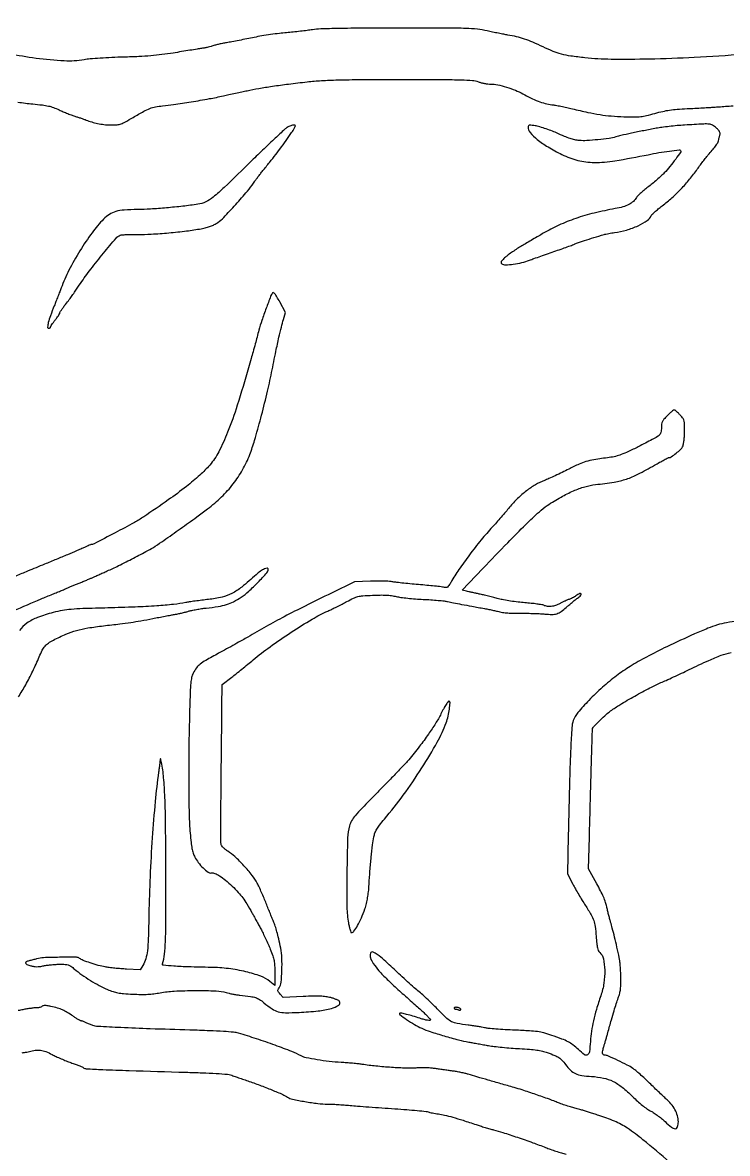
# Model space of a CAD drawing. Extents: x 30 to 2857, y 155 to 3618.
# Drawn here: x 1600 to 2134, y 2737 to 3594 of the extents above; entities that cross this region are included whole.
import ezdxf

# ---------------------------------------------------------------- set-up
doc = ezdxf.new("R2010")
doc.units = 0

msp = doc.modelspace()

# ---------------------------------------------------------------- linework, layer by layer
for points in [[(2146.298242, 3569.509351, -0.005732), (2108.941968, 3567.15824, -0.007513), (2074.77169, 3565.915108, -0.008171), (2045.920589, 3565.770967, -0.02369), (2026, 3566.942013, -0.009113), (2015.343977, 3568.273595, -0.028062), (2008.224327, 3569.70682, -0.032825), (2001.930429, 3571.79524, -0.016528), (1994.283575, 3575.201527, 0.011132), (1986.669982, 3578.691927, 0.020864), (1980.346345, 3581.114619, 0.023005), (1974.277512, 3582.84754, 0.017539), (1967.5, 3584.200711, -0.006808), (1964.541797, 3584.725597, -0.002662), (1960.471875, 3585.527528, -0.002634), (1956.076725, 3586.442006, -0.003275), (1952, 3587.340621, 0.02896), (1944.535622, 3588.588153, 0.019023), (1935.840595, 3589.194787, 0.00742), (1921.394342, 3589.437118, 0.000659), (1885, 3589.459448, 0.001226), (1857.951262, 3589.374023, 0.003494), (1839.118998, 3589.136728, 0.003905), (1825.760983, 3588.770645, 0.029732), (1819.5, 3588.176236, -0.007367), (1815.616699, 3587.631497, -0.003177), (1810.426889, 3587.014764, -0.003143), (1804.893773, 3586.42806, -0.004156), (1799.846855, 3585.967302, 0.010061), (1794.461065, 3585.411403, 0.00541), (1787.843058, 3584.52064, 0.005385), (1781.112868, 3583.466393, 0.008415), (1775.346855, 3582.399392, -0.001221), (1769.842205, 3581.298628, -0.000986), (1763.923764, 3580.142266, -0.000996), (1758.45584, 3579.096405, -0.002564), (1754.5, 3578.36892, 0.005696), (1751.25388, 3577.750909, 0.006213), (1748.115625, 3577.075609, 0.005856), (1745.444986, 3576.433122, 0.03037), (1744, 3575.97261, -0.02872), (1742.648703, 3575.537044, -0.007855), (1740.471875, 3575.007374, -0.007915), (1737.98047, 3574.483782, -0.008171), (1735.5, 3574.045282, 0.000435), (1732.215661, 3573.516934, 0.000102), (1726.709375, 3572.625075, 0.000105), (1720.374219, 3571.596277, 0.000103), (1714, 3570.558415, -0.009311), (1705.41127, 3569.32187, -0.010341), (1697.077572, 3568.454658, -0.009099), (1687.861996, 3567.85657, -0.004917), (1676.5, 3567.438521, 0.004776), (1667.490622, 3567.109579, 0.004978), (1658.6125, 3566.61186, 0.004797), (1650.947921, 3566.031686, 0.021687), (1646.5, 3565.456908, -0.055825), (1631.452321, 3564.547754, -0.020075), (1610.05198, 3566.507789, -0.017294), (1589.418651, 3569.966084, -0.111293)], [(1596.2625, 3533.401813, 0.007328), (1602.009579, 3532.586161, 0.008504), (1607.5, 3531.983547, -0.006963), (1614.822461, 3531.202681, -0.0253), (1619.432855, 3530.407696, -0.033715), (1623.224544, 3529.281371, -0.021014), (1627.5, 3527.482926, 0.008911), (1630.581965, 3526.097816, 0.006463), (1634.059375, 3524.661793, 0.006532), (1637.397278, 3523.383872, 0.014169), (1640, 3522.509101, -0.004725), (1642.362035, 3521.764568, -0.003694), (1644.9125, 3520.913175, -0.003735), (1647.275211, 3520.085243, -0.009107), (1649, 3519.430648, 0.026756), (1653.286329, 3517.974701, 0.023509), (1657.89198, 3516.911191, 0.022754), (1662.733534, 3516.256411, 0.021253), (1667.726374, 3516.024446, 0.026741), (1671.619991, 3516.217508, 0.060976), (1674.483727, 3516.872388, 0.040609), (1677.741674, 3518.357844, 0.006722), (1683.726374, 3521.803612, -0.006914), (1691.674666, 3526.375871, -0.033931), (1696.357105, 3528.582322, -0.047856), (1700.521218, 3529.765688, -0.023344), (1706, 3530.507417, 0.015035), (1714.242692, 3531.484204, 0.003776), (1727.611581, 3533.580992, 0.004049), (1741.428069, 3535.970076, 0.008764), (1752, 3538.078444, -0.000026), (1756.255203, 3539.004661, -0.000017), (1761.20625, 3540.081895, -0.000017), (1766.062426, 3541.138145, -0.000031), (1770, 3541.994196, -0.010301), (1778.807407, 3543.719213, -0.006505), (1789.147339, 3545.385754, -0.005566), (1801.256226, 3547.038578, -0.003457), (1815.5, 3548.721576, -0.012781), (1826.301714, 3549.643422, -0.008589), (1838.677573, 3550.168448, -0.00514), (1856.22337, 3550.430611, -0.001165), (1886, 3550.5, -0.000749), (1918.297117, 3550.451629, -0.006629), (1932.54625, 3550.220023, -0.01371), (1940.747783, 3549.752615, -0.066666), (1945.284947, 3548.75, 0.025271), (1947.452288, 3548.079353, 0.016338), (1950.017693, 3547.514062, 0.01643), (1952.567683, 3547.125131, 0.029634), (1954.677134, 3547, -0.050603), (1959.931724, 3546.466834, -0.023369), (1966.597435, 3544.772109, -0.023165), (1973.360133, 3542.36451, -0.034398), (1979, 3539.59052, 0.019549), (1984.807332, 3536.516899, 0.023044), (1990.531592, 3534.085837, 0.024885), (1995.991499, 3532.362301, 0.035201), (2001, 3531.421706, -0.015387), (2003.787426, 3531.011728, -0.005192), (2007.821875, 3530.247581, -0.005158), (2012.268114, 3529.309712, -0.005894), (2016.5, 3528.318875, 0.007116), (2028.291335, 3525.588477, 0.01521), (2037.482314, 3523.888447, 0.017191), (2046.016826, 3522.875773, 0.012247), (2055.62817, 3522.305808, 0.006436), (2063.654137, 3522.130284, 0.028876), (2068.34614, 3522.359168, 0.032953), (2072.690043, 3523.115391, 0.010118), (2079.12817, 3524.817579, -0.013163), (2085.015735, 3526.3359, -0.019786), (2090.22662, 3527.319126, -0.017523), (2095.939929, 3527.961035, -0.00781), (2103.5, 3528.424451, 0.001163), (2109.336698, 3528.704402, 0.001091), (2115.296875, 3529.017214, 0.001085), (2120.582442, 3529.317696, 0.003762), (2124, 3529.54524, -0.000607), (2127.390432, 3529.792478, -0.000182), (2132.55625, 3530.160988, -0.000182), (2138.354729, 3530.570387, -0.000198)], [(1593.114631, 3148.003345, -0.0005), (1613.838959, 3156.860088, -0.005069), (1622.5, 3160.447921, 0.001012), (1626.092599, 3161.902119, 0.00124), (1629.44375, 3163.276181, 0.001031), (1632.255906, 3164.444184, 0.008894), (1633.5, 3164.990105, -0.008003), (1634.655888, 3165.499778, -0.001446), (1636.821875, 3166.406346, -0.001559), (1639.364806, 3167.452768, -0.001411), (1642, 3168.5189, 0.002012), (1644.78163, 3169.64817, 0.001616), (1647.765625, 3170.884893, 0.001633), (1650.516421, 3172.045967, 0.00417), (1652.5, 3172.910467, -0.000031), (1654.541481, 3173.820387, -0.00001), (1657.528125, 3175.151289, -0.00001), (1660.835259, 3176.624845, -0.000012), (1664, 3178.034791, 0.010052), (1672.572476, 3182.062177, 0.004284), (1683.887968, 3187.779809, 0.003713), (1694.729681, 3193.477501, 0.020886), (1700.365653, 3196.8029, 0.009402), (1706.926644, 3201.230391, 0.001561), (1719.364802, 3210.02683, 0.00177), (1731.902902, 3219.019848, 0.005884), (1740.053482, 3225.056966, 0.030135), (1750.62632, 3234.136178, 0.035302), (1759.444464, 3243.981257, 0.036437), (1766.55965, 3254.676986, 0.03641), (1772.04876, 3266.294898, 0.021153), (1775.664218, 3276.979237, 0.006048), (1780.362963, 3293.832602, 0.006292), (1784.985927, 3312.15011, 0.009026), (1788.58342, 3328.5, -0.001296), (1791.837999, 3344.463499, -0.004048), (1794.142626, 3355.181036, -0.005905), (1795.963229, 3362.897012, -0.013166), (1797.571168, 3368.710221), (1799.16112, 3373.920441), (1794.737253, 3382.001487, 0.007807), (1792.551216, 3385.85078, 0.035018), (1791.084288, 3387.985319, 0.082292), (1790.050749, 3388.918603, 0.391452), (1789.33463, 3388.791267, 0.070207), (1787.792403, 3386.023777, 0.004246), (1784.439141, 3377.107685, 0.00706), (1781.19843, 3367.86156, 0.014399), (1778.967929, 3360.5, -0.000206), (1776.146544, 3350.137195, -0.000965), (1774.507922, 3344.173783, -0.001259), (1773.053437, 3338.971205, -0.000534), (1771.07752, 3332, -0.007343), (1762.542819, 3303.601642, -0.018188), (1755.236521, 3283.142764, -0.024568), (1748.466571, 3268.322699, -0.058278), (1741.689956, 3258.289795, -0.032426), (1734.232523, 3250.680262, -0.016475), (1723.958308, 3242.06644, -0.01268), (1710.213077, 3231.845109, -0.005709), (1691.689859, 3219.100964, -0.022957), (1684.539844, 3214.763273, -0.003542), (1669.913118, 3206.917938, -0.001102), (1653.99591, 3198.569843, -0.120789), (1651.671495, 3198, 0.099212), (1651.294014, 3197.924354, 0.001884), (1649.439369, 3197.141708, 0.004503), (1647.280168, 3196.197869, 0.002991), (1644.81977, 3195.078155, -0.007405), (1641.109878, 3193.429181, -0.00122), (1633.893932, 3190.36978, -0.001341), (1625.386225, 3186.814011, -0.001185), (1616.5, 3183.152662, 0.000988), (1603.647205, 3177.862886, 0.002781), (1594.685289, 3174.095211, 0.003355)], [(1596.657133, 3082.546255, 0.015761), (1602.179101, 3091.735954, 0.014767), (1607.57663, 3102.103138, 0.01382), (1612.480151, 3113, -0.019544), (1614.788288, 3117.976282, -0.057231), (1616.881447, 3121.117987, -0.066307), (1619.447559, 3123.443842, -0.033466), (1623.206216, 3125.681572, -0.016412), (1632.719897, 3130.128708, -0.031818), (1640.626985, 3132.933143, -0.029239), (1649.251267, 3134.850441, -0.011759), (1661.217305, 3136.497421, 0.002032), (1673.529665, 3137.948641, 0.006215), (1681.862367, 3139.070421, 0.007405), (1689.345034, 3140.286111, 0.004028), (1698.5, 3141.989207, -0.001022), (1703.114784, 3142.876429, -0.000928), (1707.884375, 3143.774134, -0.000928), (1712.15486, 3144.561493, -0.00299), (1715, 3145.06304, 0.009462), (1717.471716, 3145.531823, 0.005812), (1720.365342, 3146.17276, 0.005826), (1723.214504, 3146.87379, 0.010351), (1725.541589, 3147.526878, -0.021193), (1728.06, 3148.175109, -0.00827), (1731.58687, 3148.864403, -0.008169), (1735.43375, 3149.48572, -0.010055), (1739.041589, 3149.934229, 0.013268), (1748.124854, 3151.122723, 0.035738), (1754.463704, 3152.594123, 0.043306), (1759.800529, 3154.763489, 0.028831), (1765.5, 3158.105152, 0.038251), (1771.259851, 3162.616184, 0.015913), (1778.337034, 3169.515772, 0.009413), (1784.949826, 3176.650443, 0.184199), (1786, 3179.40437, 0.436932), (1785.207474, 3180.138153, 0.088989), (1783.125228, 3179.596592, 0.048515), (1780.117044, 3177.838439, 0.027394), (1776.830587, 3175.177325, -0.013385), (1765.951583, 3165.852073, -0.051169), (1758.490078, 3160.967473, -0.0631), (1751.011312, 3158.226074, -0.027933), (1740.625846, 3156.449066, 0.003047), (1735.616733, 3155.846563, 0.003007), (1730.593217, 3155.18053, 0.002953), (1726.200779, 3154.544803, 0.011549), (1723.5, 3154.073584, -0.022876), (1714.319705, 3152.685287, -0.008907), (1701.526564, 3151.57552, -0.007217), (1685.166883, 3150.686599, -0.003632), (1664.5, 3150.012922, 0.001755), (1645.594844, 3149.467684, 0.012854), (1636.556638, 3148.942418, 0.024168), (1630.075335, 3148.08133, 0.017799), (1623, 3146.528812, 0.026983), (1611.185886, 3142.802304, 0.065569), (1603.139207, 3138.505613, 0.08191), (1597.569572, 3132.941983, 0.064507)], [(2142, 3140.013764, 0.015806), (2133.401255, 3138.77239, 0.02805), (2126.433909, 3137.133161, 0.024411), (2119.075468, 3134.56354, 0.009099), (2109, 3130.268281, 0.005447), (2088.131564, 3120.645261, 0.012418), (2072.649598, 3112.823804, 0.016042), (2060.448272, 3105.76122, 0.022078), (2050, 3098.598668, 0.020598), (2039.318512, 3089.849369, 0.018762), (2029.042701, 3079.984566, 0.017523), (2020.675484, 3070.695597, 0.088546), (2017.212322, 3064.668974, 0.070604), (2016.113542, 3059.3567, 0.004844), (2015.293337, 3043.982926, 0.004315), (2014.457859, 3020.110421, 0.000862), (2013.408203, 2977.5), (2012.743864, 2948.5), (2016.886259, 2940.675288, 0.007218), (2018.850822, 2937.090479, 0.003941), (2021.358446, 2932.747594, 0.003926), (2023.976582, 2928.373711, 0.006233), (2026.293744, 2924.675288, -0.009501), (2030.794534, 2917.386143, -0.049535), (2032.7827, 2913.109555, -0.053897), (2033.81212, 2908.682963, -0.012507), (2034.544013, 2901.065794, 0.007007), (2035.001912, 2895.678461, 0.029883), (2035.511513, 2892.491389, 0.051955), (2036.200618, 2890.426617, 0.099031), (2037.21814, 2889.011399, -0.152633), (2040.009758, 2884.111258, -0.047273), (2041.041235, 2875.588359, -0.04404), (2040.423765, 2865.651642, -0.044958), (2038.074143, 2856.047726, 0.009596), (2034.78363, 2845.796745, 0.016636), (2032.500568, 2837.150007, 0.019107), (2031.017811, 2829.299177, 0.020272), (2030.174073, 2821.511358, -0.014067), (2029.416688, 2813.605938, -0.215106), (2028.022557, 2811.318738, -0.321605), (2025.792253, 2811.369323, -0.026764), (2021.100893, 2815.308857, 0.022482), (2016.960259, 2818.846783, 0.043082), (2013.297759, 2821.225448, 0.032741), (2008.66719, 2823.317981, 0.008226), (2000.862157, 2826.101047, 0.015607), (1994.916361, 2827.906835, 0.03086), (1990.086263, 2828.895724, 0.020846), (1984.089807, 2829.48864, 0.00385), (1973, 2830.034371, -0.004304), (1965.586934, 2830.405914, -0.00515), (1958.6125, 2830.887811, -0.004461), (1952.747597, 2831.406472, -0.033551), (1950, 2831.861737, 0.01318), (1947.726892, 2832.334176, 0.004751), (1944.471875, 2832.889772, 0.004709), (1940.892758, 2833.431218, 0.005575), (1937.5, 2833.873308, -0.012752), (1929.265457, 2835.066738, -0.071227), (1925.031752, 2836.430596, -0.074839), (1921.444651, 2838.901865, -0.014891), (1915.906806, 2844.407013, 0.008659), (1912.402708, 2847.978334, 0.005456), (1908.194223, 2852.03206, 0.005477), (1903.967095, 2855.929212, 0.010009), (1900.422043, 2859, -0.007276), (1896.64763, 2862.233528, -0.002996), (1891.624008, 2866.719431, -0.002963), (1886.290764, 2871.597301, -0.003803), (1881.445006, 2876.151254, 0.010708), (1871.376017, 2885.355381, 0.068465), (1865.615514, 2889.149452, 0.441184), (1863.497148, 2888.290323, 0.174051), (1863.462173, 2884.742879, 0.071076), (1865.675999, 2880.456079, 0.025141), (1869.970936, 2875.022544, 0.020335), (1876.121107, 2868.549525, 0.01035), (1884.338198, 2860.900585, -0.000049), (1888.758969, 2856.952282, -0.000037), (1893.644658, 2852.587238, -0.000037), (1898.256604, 2848.465543, -0.000084), (1901.75, 2845.341982, -0.006779), (1904.528356, 2842.788287, -0.010243), (1906.870312, 2840.483808, -0.00538), (1908.769152, 2838.49483, -0.190106), (1909, 2837.909616, -0.403611), (1908.525338, 2837.417387, -0.043015), (1906.779814, 2837.504113, -0.032294), (1904.240648, 2838.019321, -0.014735), (1901, 2839.001283, 0.007256), (1895.552391, 2840.741346, 0.012302), (1890.938625, 2842.018541, 0.009709), (1887.238136, 2842.869542, 0.132867), (1885.872537, 2842.790846, 0.603678), (1885.716906, 2841.843379, 0.011224), (1890.880132, 2838.11885, 0.017661), (1896.850919, 2834.315716, 0.026526), (1902.331631, 2831.470798, 0.027788), (1908.770639, 2828.971924, 0.007259), (1919.367575, 2825.692612, 0.007599), (1930.232222, 2822.681112, 0.020865), (1938.007768, 2820.995561, -0.000533), (1941.097457, 2820.456234, -0.000251), (1945.089782, 2819.752898, -0.000248), (1949.271494, 2819.011894, -0.00035), (1953, 2818.3466, 0.014628), (1957.286517, 2817.707433, 0.005285), (1963.409375, 2817.042375, 0.005237), (1970.133998, 2816.454831, 0.006203), (1976.5, 2816.04512, -0.006053), (1984.115941, 2815.557259, -0.015839), (1989.565622, 2814.967763, -0.02156), (1993.807874, 2814.184664, -0.030295), (1997.5, 2813.098046, -0.009573), (2003.282654, 2810.882118, -0.049857), (2006.300393, 2809.292906, -0.064169), (2008.587092, 2807.31741, -0.022208), (2011.354967, 2803.934326, 0.041549), (2015.130695, 2799.666994, 0.084136), (2018.832663, 2797.158637, 0.070127), (2023.592229, 2795.750682, 0.022019), (2031, 2794.98079, -0.037792), (2040.024438, 2793.75433, -0.061444), (2047.323589, 2791.226759, -0.055931), (2054.247258, 2786.80998, -0.025967), (2062.192703, 2779.677862, 0.012676), (2065.855866, 2776.209575, 0.014038), (2069.570426, 2773.051176, 0.014813), (2072.954816, 2770.494561, 0.042016), (2075.5, 2768.991816, -0.032364), (2077.857019, 2767.660762, -0.01326), (2080.880231, 2765.568874, -0.013055), (2084.018224, 2763.143883, -0.016305), (2086.794402, 2760.725444, 0.017384), (2091.693629, 2756.476095, 0.14197), (2094.396981, 2755.340582, 0.335558), (2096.025013, 2756.298626, 0.079641), (2096.797978, 2759.563794, 0.074787), (2096.459581, 2764.020106, 0.055292), (2094.829168, 2768.695158, 0.0515), (2092.057956, 2773.225902, 0.046855), (2088.338995, 2777.254209, -0.005207), (2085.946697, 2779.447725, -0.001731), (2082.486404, 2782.710019, -0.001723), (2078.677441, 2786.351063, -0.001961), (2075.055262, 2789.865004, 0.006326), (2071.475993, 2793.27718, 0.006245), (2067.796305, 2796.612602, 0.006152), (2064.502376, 2799.452837, 0.023795), (2062.357693, 2801.08895, 0.033417), (2058.146782, 2803.597647, 0.008342), (2050.944607, 2807.110546, 0.004883), (2043.498122, 2810.501843, 0.104778), (2041.147015, 2811, -0.194799), (2040.035141, 2811.45027, -0.174198), (2039.483927, 2812.573242, -0.080903), (2039.5846, 2814.581589, -0.021266), (2040.396732, 2817.709048, 0.002372), (2041.066481, 2819.938378, 0.001256), (2041.876765, 2822.708283, 0.00125), (2042.691371, 2825.545669, 0.001936), (2043.379106, 2828, -0.001388), (2046.145167, 2837.913096, -0.003971), (2048.141853, 2844.783547, -0.005593), (2049.771065, 2850.014051, -0.008597), (2051.309311, 2854.5, 0.023676), (2052.401454, 2858.028237, 0.032896), (2053.016615, 2861.278048, 0.026394), (2053.277534, 2865.079134, 0.009511), (2053.259857, 2870.5, 0.007676), (2053.103279, 2874.658593, 0.007281), (2052.817404, 2878.884375, 0.007254), (2052.455913, 2882.614203, 0.025323), (2052.066586, 2885, 0.00309), (2050.30047, 2892.951109, 0.003397), (2048.489475, 2900.632142, 0.003573), (2046.8132, 2907.322812, 0.009877), (2045.506731, 2912, -0.007612), (2044.784058, 2914.542687, -0.004222), (2043.975962, 2917.665118, -0.004209), (2043.21076, 2920.841701, -0.006777), (2042.618361, 2923.562104, 0.035179), (2041.697557, 2926.873879, 0.016967), (2040.082057, 2930.972636, 0.014762), (2037.866788, 2935.691619, 0.01), (2035.079307, 2940.937532), (2028.774539, 2952.250856), (2029.439005, 2976.375428, 0.000039), (2029.749677, 2987.687142, 0.00002), (2030.139226, 3001.932157, 0.00002), (2030.540234, 3016.638821, 0.000029), (2030.889656, 3029.5, -0.000499), (2031.202753, 3040.638652, -0.000821), (2031.49251, 3050.061251, -0.000056), (2031.767897, 3058.533085, -0.126728), (2031.83792, 3058.772343, -0.059443), (2033.463948, 3060.886696, -0.006969), (2037.68964, 3065.088251, -0.008953), (2042.146454, 3069.245957, -0.024152), (2045.5, 3071.982843, -0.023988), (2052.55925, 3076.691324, -0.007063), (2063.815555, 3083.228288, -0.007227), (2075.362131, 3089.499625, -0.020529), (2083.639078, 3093.417002, 0.005734), (2087.576624, 3095.139936, 0.002048), (2093.156479, 3097.685681, 0.002032), (2099.255149, 3100.528478, 0.0024), (2105, 3103.268591, -0.005228), (2119.937736, 3110.289993, -0.02076), (2129.320707, 3114.11872, -0.031784), (2136.764775, 3116.278371, -0.030814)], [(2090.504081, 2729.848047, 0.004949), (2070.049522, 2746.99175, 0.026244), (2058.292739, 2755.657632, 0.042381), (2048.425795, 2761.022431, 0.029289), (2036.5, 2765.439766, -0.00111), (2032.870963, 2766.555971, -0.001273), (2029.409375, 2767.638764, -0.001145), (2026.478036, 2768.571284, -0.007316), (2025, 2769.069173, 0.011391), (2023.763537, 2769.474497, 0.0046), (2022.059375, 2769.973385, 0.004549), (2020.214552, 2770.476991, 0.005756), (2018.5, 2770.90727, -0.014754), (2015.089933, 2771.828578, -0.007537), (2010.864124, 2773.175015, -0.007531), (2006.701253, 2774.640964, -0.015503), (2003.5, 2775.936887, 0.019281), (1999.081658, 2777.686776, 0.002121), (1988.786911, 2781.262495, 0.002557), (1978.479007, 2784.735074, 0.012016), (1972.5, 2786.557121, -0.001083), (1962.372093, 2789.403066, -0.001239), (1952.702977, 2792.168606, -0.001336), (1944.166052, 2794.657962, -0.002892), (1937.618572, 2796.627431, 0.016814), (1935.246967, 2797.269385, 0.007459), (1932.079982, 2797.96365, 0.007373), (1928.701133, 2798.599959, 0.009873), (1925.618572, 2799.071042, -0.00126), (1922.420932, 2799.503487, -0.00079), (1918.681705, 2800.024797, -0.000793), (1915.001286, 2800.549787, -0.001447), (1912, 2800.991631, 0.020307), (1908.957011, 2801.322953, 0.010546), (1905.13962, 2801.501556, 0.010469), (1901.205274, 2801.520144, 0.015676), (1897.773173, 2801.356786, -0.028458), (1890.595638, 2801.198785, -0.008128), (1879.467611, 2801.768436, -0.008484), (1867.565934, 2802.77496, -0.012902), (1857.272864, 2804.090703, 0.010695), (1854.206232, 2804.496463, 0.004312), (1850.00417, 2804.924593, 0.004265), (1845.470594, 2805.308052, 0.005393), (1841.272864, 2805.581566, -0.014262), (1832.279143, 2806.327974, -0.012746), (1822.99716, 2807.605885, -0.01101), (1814.875913, 2809.120027, -0.07239), (1811, 2810.538681, 0.030508), (1803.890647, 2813.837157, 0.006711), (1791.289188, 2818.580189, 0.007195), (1777.061327, 2823.488202, 0.008568), (1763.5, 2827.692883, 0.047088), (1759.682154, 2828.424787, 0.007676), (1752.159154, 2829.027525, 0.006492), (1741.568952, 2829.574591, 0.002342), (1726.5, 2830.08628, -0.001347), (1696.612065, 2831.041661, -0.003142), (1674.239935, 2831.957949, -0.001771), (1656.946482, 2832.836521, -0.063973), (1653.027193, 2833.55811, -0.014466), (1651.898234, 2833.955909, -0.007932), (1650.538411, 2834.504676, -0.0079), (1649.17443, 2835.10601, -0.012496), (1648.027193, 2835.668736, 0.015686), (1646.980127, 2836.174067, 0.016653), (1645.923874, 2836.602049, 0.016471), (1644.993552, 2836.909036, 0.070141), (1644.415783, 2836.993839, -0.12245), (1643.747998, 2837.163904, -0.008692), (1642.059168, 2838.109543, -0.011843), (1640.069267, 2839.333699, -0.008644), (1637.915783, 2840.78333, 0.016581), (1633.679917, 2843.538061, 0.033606), (1630.148037, 2845.360067, 0.032555), (1626.332219, 2846.727026, 0.014613), (1621.169139, 2848.043626, 0.012661), (1618.56006, 2848.559321, 0.039549), (1616.779118, 2848.721409, 0.062458), (1615.54159, 2848.580912, 0.137761), (1614.719139, 2848.119139, -0.096229), (1614.080892, 2847.688526, -0.034522), (1613.039521, 2847.328747, -0.032711), (1611.813832, 2847.082543, -0.03322), (1610.572847, 2847, 0.027747), (1608.931163, 2846.908827, 0.006672), (1606.225084, 2846.570711, 0.006831), (1603.124993, 2846.09803, 0.006726), (1600.022847, 2845.538592, -0.006376), (1596.531279, 2844.906401, -0.003433)], [(1599.441811, 2812.902416, 0.006846), (1603.005529, 2813.450397, 0.03329), (1604.993398, 2813.921759, -0.04516), (1609.391235, 2814.855056, -0.063494), (1613.397811, 2814.823154, -0.058608), (1617.500944, 2813.767312, -0.032174), (1622.215577, 2811.586398, 0.01487), (1625.194736, 2810.081109, 0.007669), (1629.003951, 2808.367299, 0.007616), (1632.978956, 2806.723075, 0.01143), (1636.5, 2805.421334, -0.006202), (1639.665953, 2804.288357, -0.007851), (1642.561429, 2803.159415, -0.006373), (1644.95405, 2802.14722, -0.061605), (1645.90061, 2801.584937, 0.152348), (1648.017636, 2800.79605, 0.002582), (1660.574224, 2800.178239, 0.003411), (1680.632182, 2799.432229, 0.000442), (1723.5, 2798.168546, -0.002811), (1736.101748, 2797.737283, -0.004776), (1746.636804, 2797.216592, -0.002876), (1755.199763, 2796.661877, -0.071823), (1757.5, 2796.162352, 0.004576), (1759.24193, 2795.530267, 0.000788), (1762.55625, 2794.367698, 0.000858), (1766.451482, 2793.015751, 0.000767), (1770.5, 2791.625331, -0.007792), (1779.528921, 2788.381937, -0.006897), (1788.829633, 2784.729053, -0.005698), (1796.983412, 2781.287137, -0.042328), (1800.684886, 2779.286901, 0.092938), (1804.384697, 2777.745728, 0.009284), (1813.838206, 2775.919952, 0.012607), (1823.652884, 2774.466689, 0.030131), (1831, 2774.013941, -0.010239), (1834.218086, 2773.943849, -0.003958), (1838.675, 2773.720057, -0.003917), (1843.503718, 2773.401285, -0.004831), (1848, 2773.025356, 0.003406), (1853.559618, 2772.544569, 0.000948), (1862.275062, 2771.867289, 0.000957), (1872.141037, 2771.138419, 0.001005), (1881.851275, 2770.459356, -0.002644), (1890.954438, 2769.792745, -0.003848), (1898.974302, 2769.100669, -0.001952), (1905.763373, 2768.435388, -0.065073), (1907.351275, 2768.061, 0.032925), (1908.530424, 2767.701819, 0.008389), (1910.484437, 2767.279046, 0.008513), (1912.736736, 2766.870887, 0.008532), (1915, 2766.539971, -0.025998), (1919.671265, 2765.689444, -0.010981), (1925.843993, 2764.086645, -0.008752), (1933.637199, 2761.731213, -0.004268), (1943.5, 2758.467688, 0.00587), (1946.64368, 2757.438629, 0.003761), (1950.316644, 2756.31416, 0.003778), (1953.931297, 2755.266883, 0.007055), (1956.875808, 2754.482498, -0.016192), (1963.795904, 2752.502974, -0.004168), (1974.831356, 2748.854146, -0.00445), (1986.508082, 2744.768719, -0.007376), (1996.274933, 2741.090009, 0.009461), (1999.811878, 2739.774619, 0.005766), (2004.035218, 2738.348764, 0.005777), (2008.255598, 2737.031625, 0.01018), (2011.774933, 2736.055355, -0.010989)]]:
    msp.add_lwpolyline(points, format="xyb")
for points in [[(1800.460834, 3514.139176, 0.049449), (1798.457375, 3512.6274, 0.001708), (1791.275928, 3505.955128, 0.003181), (1782.861807, 3497.982904, 0.002215), (1773.460834, 3488.881159, -0.001807), (1752.700452, 3468.748783, -0.021421), (1744.295292, 3461.323299, -0.057813), (1738.625399, 3457.726885, -0.075947), (1732.774667, 3455.928844, -0.008484), (1721.327884, 3454.437127, -0.006553), (1708.806012, 3453.186902, -0.006678), (1696.795413, 3452.307946, -0.012284), (1687, 3451.963702, 0.014902), (1676.914167, 3451.55637, 0.050953), (1670.454063, 3450.434242, 0.072706), (1665.651412, 3448.2955, 0.05855), (1661.256174, 3444.733367, 0.035576), (1652.511535, 3434.38554, 0.01964), (1643.278749, 3420.632638, 0.019511), (1634.984693, 3405.906429, 0.029882), (1629.091226, 3392.5, -0.002848), (1628.024903, 3389.668129, -0.001382), (1626.631078, 3386.059375, -0.00137), (1625.158907, 3382.309315, -0.001974), (1623.834146, 3379, 0.008554), (1620.932575, 3371.465871, 0.026477), (1619.334748, 3366.255667, 0.039419), (1618.771966, 3362.893075, 0.43994), (1619.590512, 3362, 0.059056), (1620.12956, 3362.06389, 0.078039), (1620.585963, 3362.25241, 0.096529), (1620.891677, 3362.531517, 0.16097), (1621, 3362.859269, -0.138775), (1621.149235, 3363.386601, -0.008786), (1622.025274, 3364.755905, -0.012376), (1623.15325, 3366.364746, -0.008854), (1624.490294, 3368.109269, 0.009526), (1625.827945, 3369.859447, 0.013092), (1626.958165, 3371.485691, 0.009779), (1627.829516, 3372.870542, 0.133715), (1627.990294, 3373.437765, -0.137367), (1628.162078, 3374.027659, -0.006908), (1629.256289, 3375.733968, -0.010658), (1630.643547, 3377.738636, -0.007478), (1632.286433, 3379.937765, 0.002638), (1635.271306, 3383.853602, 0.00651), (1637.408409, 3386.766272, 0.005072), (1639.754738, 3390.124491, 0.001087), (1643.753052, 3396, -0.014321), (1651.563433, 3406.848578, -0.009313), (1661.169841, 3418.942833, -0.004766), (1670.658718, 3430.221899, -0.121419), (1673.901899, 3432.538204, -0.07982), (1675.011045, 3432.785346, -0.004881), (1678.408683, 3432.95597, -0.007168), (1682.478505, 3433.062126, -0.005239), (1687, 3433.067839, 0.016842), (1697.349649, 3433.321102, 0.008001), (1710.647206, 3434.308899, 0.008009), (1724.142875, 3435.747107, 0.014167), (1735.212645, 3437.426004, 0.017236), (1739.072256, 3438.262056, 0.027766), (1742.282237, 3439.266661, 0.030683), (1745.118146, 3440.533685, 0.028966), (1747.834994, 3442.160157, 0.053401), (1752.33632, 3445.982849, 0.0061), (1761.407705, 3455.762464, 0.007292), (1770.21243, 3465.779769, 0.033225), (1774.844198, 3472, -0.014343), (1775.753914, 3473.323144, -0.003606), (1777.312802, 3475.424726, -0.003679), (1779.13069, 3477.802283, -0.003701), (1780.979727, 3480.148005, -0.000031), (1783.076106, 3482.767065, -0.000016), (1785.666596, 3486.002806, -0.000016), (1788.310899, 3489.30532, -0.000026), (1790.58741, 3492.148005, 0.008695), (1794.919134, 3497.753521, 0.006108), (1799.605896, 3504.204474, 0.005494), (1803.763561, 3510.215678, 0.027065), (1805.882123, 3513.75, 0.017192), (1806.497779, 3515.019637, 0.17085), (1806.543599, 3515.600731, 0.289024), (1806.209186, 3515.911232, 0.046964), (1805.285184, 3515.996262, 0.068936), (1804.393811, 3515.870877, 0.022517), (1803.131643, 3515.449201, 0.021954), (1801.755439, 3514.848836, 0.023091)], [(2101.598057, 3515.928943, 0.007176), (2096.029006, 3515.514544, 0.005513), (2089.960381, 3514.907776, 0.005577), (2084.296255, 3514.214263, 0.013181), (2080.098057, 3513.539571, 0.003051), (2070.667259, 3511.708128, 0.003133), (2061.342247, 3509.777247, 0.002645), (2053.293779, 3508.013469, 0.019572), (2049.5, 3507.003584, -0.039785), (2044.350568, 3505.853302, -0.010412), (2035.939423, 3504.84404, -0.010592), (2027.45822, 3504.186161, -0.036415), (2021.941392, 3504.277564, -0.028915), (2018.348903, 3504.810155, -0.028315), (2014.816019, 3505.756062, -0.020628), (2010.5611, 3507.355062, -0.006969), (2004.5, 3510.023051, 0.017105), (2000.318571, 3511.763346, 0.011782), (1995.474562, 3513.458455, 0.011784), (1990.823406, 3514.843839, 0.029277), (1987.348699, 3515.57496, 0.011808), (1984.948703, 3515.877105, 0.085227), (1983.790671, 3515.797747, 0.209896), (1983.217091, 3515.359669, 0.126864), (1983, 3514.517836, 0.179953), (1984.561209, 3510.320473, 0.043643), (1989.956962, 3505.073949, 0.036036), (1998.071426, 3499.37714, 0.020472), (2008.609926, 3493.631905, 0.052928), (2020.766735, 3489.16084, 0.061338), (2032.996377, 3487.634693, 0.040624), (2048.823765, 3488.89686, 0.01052), (2074, 3493.525519, -0.008643), (2082.120204, 3495.049945, -0.009244), (2090.108687, 3496.255652, -0.003407), (2097.410958, 3497.169499, -0.229686), (2098.563626, 3496.769708, -0.361795), (2098.667851, 3495.628936, -0.006406), (2094.842526, 3490.224934, -0.014756), (2090.499193, 3484.609046, -0.018202), (2086.11396, 3479.651533, -0.016148), (2083.804345, 3477.376376, -0.006935), (2080.584306, 3474.484727, -0.006854), (2077.066589, 3471.496809, -0.008988), (2073.768785, 3468.870892, 0.008506), (2070.73278, 3466.458209, 0.010664), (2068.005402, 3464.114736, 0.008992), (2065.807717, 3462.070887, 0.078226), (2065.005356, 3461.010008, -0.087719), (2062.758415, 3458.152722, -0.061887), (2059.392831, 3455.821421, -0.049686), (2054.834419, 3453.985419, -0.02742), (2048.979002, 3452.621961, 0.016581), (2033.110189, 3449.28755, 0.022415), (2019.043691, 3445.164998, 0.024194), (2006.320605, 3440.108387, 0.026262), (1994.5, 3433.966691, -0.000228), (1990.840802, 3431.816597, -0.000131), (1986.425912, 3429.22673, -0.000131), (1981.98699, 3426.625885, -0.000218), (1978.247785, 3424.438517, 0.010579), (1974.776959, 3422.310413, 0.008767), (1971.171872, 3419.903299, 0.008874), (1967.944511, 3417.579717, 0.023463), (1965.747785, 3415.771605, 0.010043), (1963.498663, 3413.652392, 0.070327), (1962.583061, 3412.459455, 0.200227), (1962.483161, 3411.623691, 0.176124), (1963, 3410.907234, 0.1573), (1965.820912, 3410.080319, 0.023785), (1971.763487, 3410.523595, 0.027174), (1978.297572, 3411.68798, 0.037105), (1984, 3413.482369, -0.006838), (1987.393369, 3414.78046, -0.002093), (1992.55625, 3416.650447, -0.002094), (1998.354737, 3418.695886, -0.00229), (2004, 3420.631782, 0.002326), (2009.245532, 3422.431026, 0.00344), (2013.828125, 3424.062181, 0.001578), (2017.716498, 3425.490356, 0.066225), (2018.5, 3425.905665, -0.075292), (2019.720683, 3426.52476, -0.001805), (2025.784517, 3428.503716, -0.004025), (2032.783986, 3430.69804, -0.003047), (2040.5, 3432.99766, -0.016982), (2041.996156, 3433.379047, -0.006615), (2044.0875, 3433.808222, -0.006539), (2046.365873, 3434.213637, -0.008068), (2048.5, 3434.52938, 0.037838), (2057.598009, 3436.434224, 0.037536), (2066.330445, 3439.6919, 0.038914), (2073.290202, 3443.583886, 0.155411), (2076.304836, 3447.352007, -0.112641), (2076.863147, 3448.184519, -0.007535), (2078.995503, 3450.134076, -0.01055), (2081.645724, 3452.386681, -0.007689), (2084.681302, 3454.781765, 0.020361), (2091.930349, 3460.805471, 0.018405), (2098.922966, 3467.597678, 0.018343), (2105.421933, 3474.911869, 0.019832), (2111.191753, 3482.5, -0.005666), (2113.580607, 3485.833593, -0.00509), (2116.130174, 3489.234486, -0.005108), (2118.479823, 3492.239027, -0.015962), (2120.14422, 3494.191868, 0.012002), (2123.200422, 3497.720725, 0.022019), (2125.488599, 3500.757626, 0.025549), (2127.022141, 3503.255581, 0.103886), (2127.533553, 3504.954005, -0.023368), (2127.631788, 3505.692908, -0.010394), (2127.826745, 3506.656203, -0.010263), (2128.075705, 3507.66915, -0.013663), (2128.345704, 3508.577749, 0.102892), (2128.476362, 3509.748829, 0.099564), (2128.132801, 3510.890025, 0.065021), (2127.217301, 3512.170353, 0.020473), (2125.539367, 3513.827749, 0.052944), (2122.749603, 3515.872558, 0.110239), (2120.193027, 3516.683419, 0.035357), (2116.069914, 3516.752923, 0.001523)], [(2088.368421, 3295.631579, 0.016173), (2085.938785, 3293.039469, 0.065586), (2084.737918, 3291.244886, 0.08141), (2084.17524, 3289.401659, 0.033468), (2084, 3286.786567, -0.025639), (2083.893807, 3284.716978, -0.045115), (2083.566038, 3283.037172, -0.05578), (2083.0195, 3281.723723, -0.085725), (2082.25, 3280.765885, -0.05264), (2080.981163, 3279.864283, -0.003199), (2076.901562, 3277.602606, -0.004747), (2071.990117, 3274.980923, -0.003491), (2066.5, 3272.165574, -0.006032), (2058.684242, 3268.343848, -0.022012), (2053.598474, 3266.201356, -0.030989), (2049.310714, 3264.90906, -0.023796), (2044.5, 3264.017782, 0.005246), (2032.86036, 3262.305003, 0.030537), (2026.809613, 3260.966869, 0.038205), (2021.553137, 3259.017808, 0.01108), (2013.77471, 3255.225722, -0.005239), (2008.813252, 3252.734807, -0.004499), (2003.543031, 3250.216159, -0.004534), (1998.716224, 3248.015623, -0.012978), (1995.309908, 3246.604569, 0.04082), (1988.503407, 3243.330342, 0.031486), (1981.669263, 3238.725597, 0.029717), (1975.061111, 3232.984729, 0.026755), (1968.930386, 3226.305448, -0.004298), (1965.992319, 3222.800937, -0.002607), (1962.459291, 3218.703067, -0.002612), (1958.910687, 3214.672966, -0.0046), (1955.931032, 3211.385846, 0.014427), (1947.356973, 3201.545188, 0.010818), (1938.475004, 3190.247124, 0.010998), (1930.446714, 3179.063373, 0.020815), (1924.563539, 3169.658426, -0.013082), (1922.981408, 3167.040018, -0.075667), (1921.917861, 3165.8292, -0.149945), (1920.897828, 3165.396324, -0.106408), (1919.65418, 3165.531603, 0.049782), (1918.162521, 3165.866553, 0.002782), (1913.43279, 3166.4169, 0.004264), (1907.785805, 3166.993443, 0.003109), (1901.5, 3167.541687, -0.003163), (1895.007732, 3168.108647, -0.003487), (1888.73125, 3168.740977, -0.003247), (1883.378219, 3169.353198, -0.017737), (1880.5, 3169.805399, 0.032681), (1877.802991, 3170.146947, 0.008554), (1873.44375, 3170.336792, 0.008654), (1868.460941, 3170.382173, 0.008761), (1863.5, 3170.254544), (1851.5, 3169.735309), (1834, 3161.26859, 0.002677), (1813.902546, 3151.41207, 0.005407), (1798.197741, 3143.392324, 0.006347), (1784.434559, 3135.951134, 0.005871), (1770.5, 3127.971294, -0.004168), (1766.467515, 3125.643754, -0.001515), (1760.713087, 3122.408945, -0.001502), (1754.395145, 3118.907363, -0.001792), (1748.416893, 3115.645346, 0.004895), (1738.666078, 3110.246053, 0.037578), (1734.325742, 3107.336115, 0.06883), (1731.621996, 3104.534482, 0.038594), (1729.131601, 3100.5, 0.063359), (1727.970001, 3097.311137, 0.032232), (1727.296081, 3093.090535, 0.014823), (1726.851113, 3086.174662, 0.001959), (1726.400606, 3071.5, 0.003713), (1725.860518, 3043.586282, 0.004159), (1725.763677, 3016.703424, 0.004203), (1726.066251, 2993.64344, 0.015936), (1726.835609, 2979.248085, 0.006505), (1727.521629, 2972.289819, 0.020974), (1728.231128, 2967.695676, 0.03063), (1729.134634, 2964.24952, 0.037862), (1730.406441, 2961.18463, 0.048851), (1733.029811, 2957.061459, 0.034079), (1736.718917, 2952.959067, 0.030713), (1740.466066, 2949.745745, 0.202016), (1742.811016, 2949.150027, -0.136362), (1745.51647, 2948.82061, -0.042), (1749.202686, 2946.919448, -0.033573), (1753.607674, 2943.726292, -0.01769), (1758.646438, 2939.219401, -0.014063), (1763.346152, 2934.445418, -0.027263), (1766.77354, 2930.334091, -0.02513), (1769.904723, 2925.659219, -0.01018), (1773.713584, 2919, 0.000184), (1775.125036, 2916.413658, 0.000092), (1776.913814, 2913.140205, 0.000091), (1778.767519, 2909.750887, 0.000134), (1780.396763, 2906.775165, -0.010711), (1782.055791, 2903.586745, -0.00542), (1784.015006, 2899.505014, -0.005381), (1785.947756, 2895.24492, -0.007985), (1787.540521, 2891.469099, -0.012026), (1789.46865, 2886.333547, -0.036575), (1790.433696, 2882.734728, -0.035937), (1790.872802, 2878.999844, -0.011298), (1791, 2873.37113), (1791, 2863.854392), (1787.268398, 2866.930294, 0.085451), (1780.320181, 2870.898316, 0.028649), (1769.084455, 2874.264873, 0.027374), (1755.908179, 2876.650298, 0.027065), (1742.5, 2877.593741, -0.003243), (1725.615067, 2877.975666, -0.010564), (1714.442349, 2878.537316, -0.007105), (1706.546212, 2879.214589, -0.468081), (1705.870593, 2880.21185, 0.040201), (1707.373327, 2887.633841, 0.020611), (1708.115517, 2897.106146, 0.008799), (1708.420671, 2912.849681, 0.000965), (1708.415371, 2949, 0.001768), (1708.212853, 2985.08722, 0.007539), (1707.690827, 3006.632388, 0.01253), (1706.738998, 3021.401046, 0.024964), (1705.112296, 3033, 0.007525), (1704.720715, 3034.889918, 0.064983), (1704.42688, 3035.697045, 0.65673), (1704.215217, 3035.682139, 0.067054), (1704.073815, 3035, -0.010414), (1703.946253, 3033.606955, -0.00219), (1703.661949, 3031.178125, -0.002295), (1703.306837, 3028.363287, -0.002173), (1702.919592, 3025.5, 0.011433), (1700.332248, 3003.278015, 0.006179), (1698.112315, 2975.824788, 0.005967), (1696.455556, 2946.478256, 0.006739), (1695.581216, 2918.26829, -0.003301), (1695.128063, 2899.475589, -0.021653), (1694.431178, 2890.076739, -0.044078), (1693.181021, 2884.07641, -0.064457), (1690.97229, 2879.160124), (1688.920083, 2875.820248), (1678.710041, 2876.315643, -0.006865), (1674.361275, 2876.586537, -0.005678), (1669.7367, 2876.991277, -0.005738), (1665.5035, 2877.459363, -0.015292), (1662.5, 2877.920012, -0.021445), (1657.224555, 2879.131038, -0.013562), (1651.184342, 2880.970781, -0.011492), (1645.685454, 2882.951657, -0.071961), (1643.087907, 2884.412879, 0.164332), (1640.584528, 2885.271302, 0.003793), (1627.883686, 2885.233224, 0.007021), (1615.760754, 2884.934611, 0.062384), (1610.5, 2884.067943, -0.005071), (1609.151523, 2883.683481, -0.003219), (1607.573437, 2883.261714, -0.003232), (1606.018783, 2882.867626, -0.005976), (1604.75, 2882.57076, 0.051986), (1602.561564, 2881.841235, 0.390646), (1602.172117, 2880.920913, 0.211014), (1603.134697, 2879.909053, 0.025838), (1606.082561, 2878.857118, 0.030558), (1608.380808, 2878.319002, 0.041226), (1610.507406, 2878.134598, 0.035658), (1612.859115, 2878.292856, 0.016302), (1615.892757, 2878.816976, -0.017555), (1618.560062, 2879.27093, -0.009441), (1621.875236, 2879.652487, -0.00939), (1625.273651, 2879.914441, -0.014538), (1628.215582, 2880, -0.014521), (1632.199595, 2879.884273, -0.066253), (1634.470339, 2879.446642, -0.073802), (1636.429279, 2878.451468, -0.020618), (1639.155386, 2876.341806, 0.021012), (1644.722157, 2872.040839, 0.015276), (1651.246962, 2867.716847, 0.015363), (1657.957746, 2863.838964, 0.022737), (1664.082948, 2860.89682, 0.019438), (1668.409891, 2859.251051, 0.035146), (1672.076704, 2858.297861, 0.027165), (1676.425906, 2857.730407, 0.007383), (1683.350526, 2857.309871, 0.008749), (1689.578492, 2857.133001, 0.015572), (1694.706298, 2857.236841, 0.017607), (1699.352353, 2857.640196, 0.016327), (1704.07793, 2858.375974, -0.034861), (1714.717465, 2859.631016, -0.010921), (1730.772055, 2860.046655, -0.009162), (1746.587818, 2859.820785, -0.065613), (1754.112936, 2858.578257, 0.017126), (1756.299849, 2857.995485, 0.008567), (1759.100147, 2857.401414, 0.008495), (1762.022406, 2856.88497, 0.012408), (1764.612936, 2856.538074, -0.006436), (1772.567018, 2855.569504, -0.042567), (1776.471847, 2854.699885, -0.06768), (1779.368158, 2853.338608, -0.030668), (1782.746838, 2850.844844, 0.023726), (1788.978085, 2846.110706, 0.083644), (1793.523822, 2843.996349, 0.06747), (1799.003935, 2843.259096, 0.011972), (1809.379625, 2843.518008, 0.014273), (1823.843486, 2844.64027, 0.039336), (1833.88793, 2846.515943, 0.073893), (1839.45949, 2848.942549, 0.413414), (1840.124855, 2851.803731, 0.135166), (1839.481574, 2852.398875, 0.018669), (1837.817875, 2853.183152, 0.020286), (1835.729194, 2853.975571, 0.015916), (1833.407775, 2854.668859, 0.029522), (1829.699089, 2855.418177, 0.024444), (1825.685668, 2855.786248, 0.016706), (1820.433211, 2855.834392, 0.005074), (1812.475544, 2855.560596), (1797.451088, 2854.890936), (1795.140341, 2857.350614, -0.020935), (1793.841794, 2858.854296, -0.124816), (1793.420513, 2859.792333, -0.149829), (1793.537239, 2860.731287, -0.034524), (1794.296976, 2862.155146, 0.113505), (1795.741184, 2866.328941, 0.01717), (1796.387698, 2875.2009, 0.020398), (1796.365184, 2884.649184, 0.038587), (1795.451678, 2892.205593, 0.004998), (1793.956257, 2899.310859, 0.011535), (1792.656539, 2904.610395, 0.014991), (1791.380641, 2908.831196, 0.021154), (1789.975188, 2912.5, -0.004953), (1789.070415, 2914.650562, -0.001299), (1787.663341, 2918.115625, -0.001319), (1786.081828, 2922.069532, -0.001352), (1784.533993, 2926, 0.006321), (1782.881662, 2930.076518, 0.004905), (1780.984125, 2934.471875, 0.004962), (1779.133034, 2938.537258, 0.011929), (1777.661242, 2941.5, 0.046661), (1773.843957, 2947.349749, 0.018168), (1767.558316, 2954.695926, 0.018105), (1760.778506, 2961.545318, 0.04861), (1755.354717, 2965.730074, -0.025906), (1753.624235, 2966.944211, -0.028074), (1752.076759, 2968.300755, -0.029133), (1750.895411, 2969.60324, -0.107182), (1750.399699, 2970.591645, -0.063927), (1750.078622, 2973.175298, -0.000337), (1750.198879, 2998.666571, -0.001274), (1750.453683, 3030.753089, -0.000494), (1750.96376, 3075.193513), (1751.171855, 3091.887025), (1758.335928, 3097.461524, 0.003491), (1761.719363, 3100.132377, 0.001661), (1766.039304, 3103.615342, 0.001646), (1770.5312, 3107.286221, 0.002336), (1774.5, 3110.582672, -0.018722), (1787.361086, 3120.571441, -0.010945), (1803.455583, 3131.606442, -0.010792), (1819.352353, 3141.518759, -0.028868), (1831.199277, 3147.660038, 0.007272), (1834.180228, 3149.045501, 0.003406), (1837.999163, 3150.920619, 0.003374), (1841.9769, 3152.941111, 0.004729), (1845.5, 3154.803098, -0.012354), (1850.671581, 3157.436232, -0.050825), (1853.975554, 3158.622379, -0.042498), (1857.716856, 3159.219118, -0.006904), (1865.068419, 3159.656435, -0.00854), (1870.854921, 3159.821566, -0.016618), (1875.473881, 3159.720937, -0.020115), (1879.410185, 3159.344903, -0.02413), (1883.068419, 3158.66516, 0.024543), (1886.463216, 3158.037262, 0.007221), (1891.723223, 3157.406349, 0.007231), (1897.668313, 3156.867015, 0.007714), (1903.5, 3156.513285, -0.005233), (1909.189887, 3156.19648, -0.005708), (1914.709375, 3155.76785, -0.005373), (1919.423435, 3155.296469, -0.027956), (1922, 3154.863974, 0.006274), (1926.357523, 3153.936765, 0.002281), (1932.556309, 3152.728238, 0.00192), (1940.354178, 3151.27585, 0.001065), (1949.878729, 3149.560613, -0.005212), (1953.330644, 3148.909366, -0.005186), (1956.773938, 3148.185283, -0.00509), (1959.76984, 3147.490697, -0.020196), (1961.585907, 3146.971648, 0.055032), (1963.577969, 3146.549511, 0.008821), (1967.54764, 3146.226367, 0.009665), (1972.256721, 3146.017843, 0.008344), (1977.207178, 3145.977076, -0.005145), (1982.365391, 3145.967597, -0.004652), (1987.698715, 3145.853273, -0.004663), (1992.473639, 3145.66188, -0.014788), (1995.660787, 3145.409696, 0.025835), (2001.047155, 3145.10301, 0.075247), (2004.724131, 3145.639915, 0.07965), (2007.959064, 3147.219237, 0.031398), (2011.836389, 3150.32854, -0.006587), (2013.908904, 3152.16659, -0.004641), (2016.284989, 3154.180392, -0.004684), (2018.594021, 3156.064509, -0.009813), (2020.431657, 3157.477253, 0.02707), (2023.002056, 3159.598339, 0.370588), (2023.132906, 3160.712009, 0.388473), (2022.07505, 3160.967412, 0.02738), (2019.264577, 3159.20967, -0.019372), (2018.02827, 3158.40864, -0.01412), (2016.597356, 3157.61212, -0.014306), (2015.195644, 3156.933136, -0.030249), (2014.066848, 3156.505678, 0.023663), (2012.833504, 3156.0571, 0.007478), (2011.036609, 3155.273745, 0.007449), (2009.056128, 3154.339043, 0.008207), (2007.167909, 3153.374482, -0.036906), (2003.717243, 3151.854529, -0.057906), (2000.56146, 3151.130755, -0.065312), (1997.61617, 3151.191646, -0.06598), (1994.797053, 3152.011087, 0.063971), (1993.301048, 3152.452433, 0.006579), (1989.649759, 3152.989158, 0.008114), (1985.263281, 3153.502797, 0.006397), (1980.5, 3153.920866, -0.011194), (1975.32007, 3154.425621, -0.008536), (1969.675, 3155.201544, -0.008643), (1964.407908, 3156.110839, -0.020008), (1960.5, 3157.018629, 0.004222), (1956.962899, 3157.958871, 0.002909), (1952.940625, 3158.966892, 0.002932), (1949.059569, 3159.891474, 0.005981), (1946, 3160.562952, -0.001579), (1943.272795, 3161.136362, -0.001423), (1940.453518, 3161.74683, -0.001425), (1937.929709, 3162.308391, -0.004523), (1936.24602, 3162.704101), (1932.99204, 3163.5), (1948.750297, 3180, -0.002392), (1967.524878, 3199.470987, -0.006202), (1981.294167, 3213.268399, -0.007378), (1991.50182, 3222.955882, -0.040138), (1997.5, 3227.65227, -0.016958), (2007.955056, 3234.064105, -0.026814), (2017.362834, 3238.755642, -0.03113), (2025.988163, 3241.872336, -0.042887), (2034.0608, 3243.498505, 0.011813), (2048.299411, 3245.456899, 0.039128), (2057.485609, 3247.690538, 0.039365), (2066.182823, 3251.320882, 0.012066), (2078.697317, 3258.12915, -0.003571), (2082.670576, 3260.379026, -0.005397), (2086.164324, 3262.275438, -0.002276), (2089.168811, 3263.84707, -0.11992), (2089.797278, 3264, 0.154782), (2091.519398, 3264.546191, 0.014534), (2095.117069, 3267.243424, 0.018058), (2098.532843, 3270.170473, 0.083611), (2100.120293, 3272.21862, 0.078183), (2100.609183, 3273.616368, 0.013038), (2101.0479, 3276.436158, 0.014017), (2101.387072, 3279.808368, 0.012013), (2101.558945, 3283.372558, 0.006658), (2101.621668, 3289.156194, 0.062571), (2101.306264, 3291.617497, 0.095994), (2100.409057, 3293.504491, 0.024875), (2098.270311, 3296.122558, 0.013386), (2096.854539, 3297.607719, 0.018333), (2095.498072, 3298.861001, 0.015259), (2094.324115, 3299.807823, 0.163481), (2093.752059, 3300, 0.160389), (2093.155243, 3299.8035, 0.011384), (2091.751838, 3298.716776, 0.015133), (2090.115744, 3297.305, 0.010801)], [(1916.933114, 3069.770998, -0.022374), (1912.845525, 3062.508059, -0.013633), (1907.411202, 3054.296582, -0.011865), (1900.654104, 3045.137548, -0.007938), (1892.512859, 3034.971003, -0.01642), (1890.091251, 3032.231788, -0.001643), (1884.071141, 3025.898567, -0.002064), (1876.838797, 3018.40217, -0.00164), (1868.968497, 3010.364543, 0.002167), (1857.139804, 2998.258856, 0.017816), (1851.976461, 2992.533885, 0.040297), (1849.200664, 2988.626612, 0.063817), (1847.567015, 2984.864543, 0.063861), (1846.141499, 2975.721202, 0.004311), (1845.652493, 2949.280088, 0.00536), (1845.674628, 2923.206437, 0.042837), (1846.840351, 2911.25, 0.009432), (1847.408592, 2908.470716, 0.015192), (1848.008656, 2906.129687, 0.008982), (1848.588161, 2904.251443, 0.32407), (1848.935364, 2904, 0.238108), (1850.929102, 2905.006516, 0.028812), (1853.697122, 2909.248367, 0.028907), (1856.599497, 2915.066019, 0.01903), (1859.28359, 2922.050215, 0.020239), (1860.491283, 2926.121345, 0.019601), (1861.380599, 2930.320332, 0.017511), (1862.012377, 2934.989469, 0.010893), (1862.441342, 2940.5, -0.005618), (1863.136975, 2950.845648, -0.005546), (1864.067394, 2961.21771, -0.00567), (1865.096891, 2970.37975, -0.017127), (1866.082024, 2976.583267, -0.042135), (1866.926344, 2979.564797, -0.044889), (1868.245588, 2982.296569, -0.031325), (1870.416123, 2985.454014, -0.009327), (1874.113117, 2989.99293, 0.018485), (1888.368817, 3008.164784, 0.014756), (1902.404239, 3028.735934, 0.014842), (1914.158935, 3048.365908, 0.041126), (1920.829002, 3063, 0.026991), (1922.349673, 3068.068413, 0.025288), (1923.354844, 3073.382305, 0.018901), (1923.815493, 3078.039651, 0.276223), (1923.086114, 3079.446779, 0.399686), (1922.522704, 3079.328519, 0.009255), (1920.8814, 3076.850045, 0.015436), (1918.992389, 3073.666609, 0.0092)], [(1927, 2846.861328, 0.105767), (1927.070304, 2846.53269, 0.099288), (1927.269725, 2846.253015, 0.096226), (1927.567697, 2846.065545, 0.092694), (1927.918213, 2846, -0.04425), (1928.378353, 2845.959197, -0.015326), (1929.03135, 2845.821697, -0.015089), (1929.745256, 2845.625376, -0.016969), (1930.418213, 2845.393011, 0.054054), (1931.023992, 2845.232895, 0.097359), (1931.53535, 2845.255259, 0.14549), (1931.870653, 2845.450264, 0.191044), (1932, 2845.776434, 0.202771), (1931.824918, 2846.190408, 0.05995), (1931.265625, 2846.616297, 0.04953), (1930.457106, 2846.989128, 0.036068), (1929.5, 2847.244751, 0.031701), (1928.541823, 2847.365641, 0.053628), (1927.734375, 2847.329256, 0.076393), (1927.183445, 2847.156008, 0.285831)]]:
    msp.add_lwpolyline(points, format="xyb", close=True)

doc.saveas('drawing.dxf')
